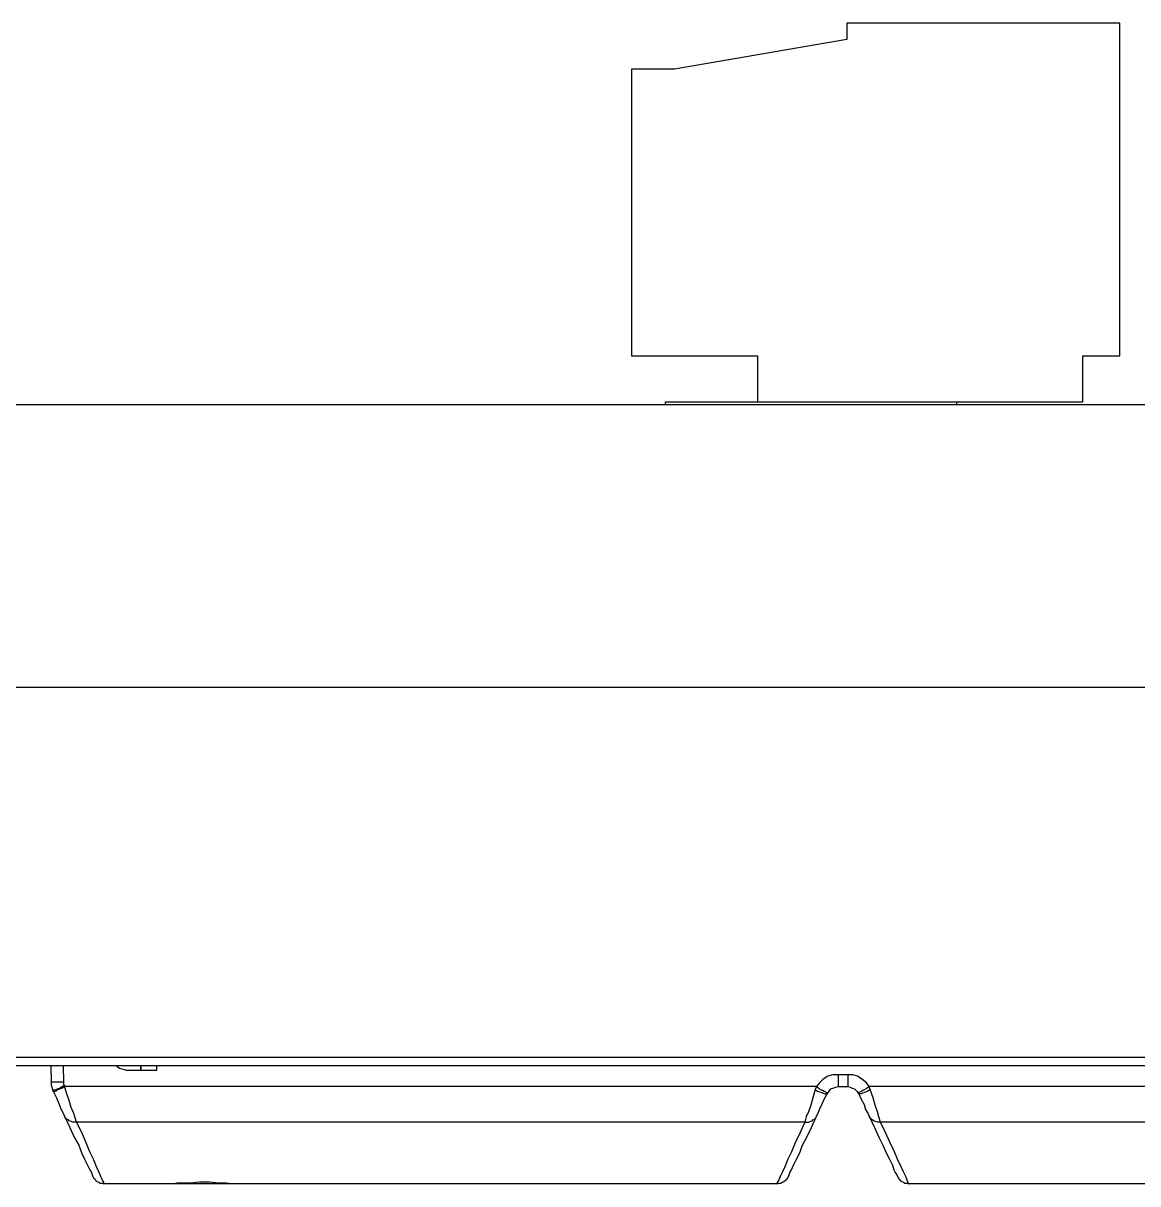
# Model space of a CAD drawing. Header units: centimetres. Extents: x -8.4 to 3.7, y -7.8 to 8.
# Drawn here: x -6.022 to -3.374, y -7.763 to -5.005 of the extents above; entities that cross this region are included whole.
import ezdxf

# ---------------------------------------------------------------- set-up
doc = ezdxf.new("R2010")
doc.units = ezdxf.units.CM
doc.header["$MEASUREMENT"] = 0
doc.layers.add('Layer 1', color=7, linetype='Continuous')

msp = doc.modelspace()

# ---------------------------------------------------------------- linework, layer by layer
at = {"layer": 'Layer 1', "lineweight": 25}
for points in [[(-4.06574, -5.00521), (-4.06574, -5.00521), (-4.06574, -5.04401), (-4.06574, -5.04401)], [(-3.41663, -5.00521), (-3.41663, -5.00521), (-4.06574, -5.00521), (-4.06574, -5.00521)], [(-3.41663, -5.79543), (-3.41663, -5.79543), (-3.41663, -5.00521), (-3.41663, -5.00521)], [(-4.06574, -5.04401), (-4.06574, -5.04401), (-4.47496, -5.11457), (-4.47496, -5.11457)], [(-4.57727, -5.11457), (-4.57727, -5.11457), (-4.57727, -5.79543), (-4.57727, -5.79543)], [(-4.47496, -5.11457), (-4.47496, -5.11457), (-4.57727, -5.11457), (-4.57727, -5.11457)], [(-4.57727, -5.79543), (-4.57727, -5.79543), (-4.27741, -5.79543), (-4.27741, -5.79543)], [(-4.27741, -5.79543), (-4.27741, -5.79543), (-4.27741, -5.90479), (-4.27741, -5.90479)], [(-3.50482, -5.79543), (-3.50482, -5.79543), (-3.41663, -5.79543), (-3.41663, -5.79543)], [(-3.50482, -5.90479), (-3.50482, -5.90479), (-3.50482, -5.79543), (-3.50482, -5.79543)], [(-1.86088, -5.91185), (-1.86088, -5.91185), (-6.2953, -5.91185), (-6.2953, -5.91185)], [(-4.49613, -5.91185), (-4.49613, -5.91185), (-4.49613, -5.90479), (-4.49613, -5.90479)], [(-4.49613, -5.90479), (-4.49613, -5.90479), (-4.49613, -5.90479), (-4.49613, -5.90479)], [(-4.49613, -5.90479), (-4.49613, -5.90479), (-3.80821, -5.90479), (-3.80821, -5.90479)], [(-3.80821, -5.90479), (-3.80821, -5.90479), (-3.50482, -5.90479), (-3.50482, -5.90479)], [(-3.80469, -5.90479), (-3.80469, -5.90479), (-3.80469, -5.91185), (-3.80469, -5.91185)], [(-0.1217, -6.58389), (-0.1217, -6.58389), (-8.04156, -6.58389), (-8.04156, -6.58389)], [(-8.04156, -7.46231), (-8.04156, -7.46231), (-0.1217, -7.46231), (-0.1217, -7.46231)], [(-0.1217, -7.48348), (-0.1217, -7.48348), (-8.04156, -7.48348), (-8.04156, -7.48348)], [(-5.95645, -7.48348), (-5.95645, -7.48348), (-5.95574, -7.52182), (-5.95574, -7.52182)], [(-5.92576, -7.52182), (-5.92576, -7.52182), (-5.92647, -7.48348), (-5.92647, -7.48348)], [(-5.77759, -7.4936), (-5.77759, -7.4936), (-5.70527, -7.4936), (-5.70527, -7.4936)], [(-5.74408, -7.48348), (-5.74408, -7.48348), (-5.74408, -7.4936), (-5.74408, -7.4936)], [(-5.74231, -7.4936), (-5.74231, -7.4936), (-5.74231, -7.48348), (-5.74231, -7.48348)], [(-5.70527, -7.4936), (-5.70527, -7.4936), (-5.70509, -7.48348), (-5.70509, -7.48348)], [(-4.06309, -7.50418), (-4.06309, -7.50418), (-4.08602, -7.50418), (-4.08602, -7.50418)], [(-5.95222, -7.54299), (-5.95222, -7.54299), (-5.95045, -7.54475), (-5.95045, -7.54475)], [(-5.92399, -7.53241), (-5.92399, -7.53241), (-5.92399, -7.53064), (-5.92399, -7.53064)], [(-4.13717, -7.53241), (-4.13717, -7.53241), (-5.92399, -7.53241), (-5.92399, -7.53241)], [(-4.13717, -7.53241), (-4.13717, -7.53241), (-4.1407, -7.53946), (-4.1407, -7.53946)], [(-4.11247, -7.55004), (-4.11247, -7.55004), (-4.11071, -7.54828), (-4.11071, -7.54828)], [(-4.08602, -7.53241), (-4.08602, -7.53241), (-4.06309, -7.53241), (-4.06309, -7.53241)], [(-4.03839, -7.54828), (-4.03839, -7.54828), (-4.03663, -7.55004), (-4.03663, -7.55004)], [(-2.22688, -7.53241), (-2.22688, -7.53241), (-4.01193, -7.53241), (-4.01193, -7.53241)], [(-4.01017, -7.53946), (-4.01017, -7.53946), (-4.01193, -7.53241), (-4.01193, -7.53241)], [(-4.16539, -7.61707), (-4.16539, -7.61707), (-5.89577, -7.61707), (-5.89577, -7.61707)], [(-2.25334, -7.61707), (-2.25334, -7.61707), (-3.98547, -7.61707), (-3.98547, -7.61707)], [(-5.6647, -7.76348), (-5.6647, -7.76348), (-5.83051, -7.76348), (-5.83051, -7.76348)], [(-5.52535, -7.76348), (-5.52535, -7.76348), (-5.6647, -7.76348), (-5.6647, -7.76348)], [(-4.23065, -7.76348), (-4.23065, -7.76348), (-5.52535, -7.76348), (-5.52535, -7.76348)], [(-2.62375, -7.76348), (-2.62375, -7.76348), (-3.91845, -7.76348), (-3.91845, -7.76348)]]:
    msp.add_open_spline(points, degree=3, dxfattribs=at)
for points, knots in [([(-3.80821, -5.90479), (-3.80821, -5.90479), (-3.80821, -5.90479), (-3.80821, -5.90479), (-3.80821, -5.90479), (-3.80821, -5.90479), (-3.80469, -5.90479), (-3.80469, -5.90479)], [0, 0, 0, 0, 0.3333333, 0.3333333, 0.3333333, 0.3333333, 1, 1, 1, 1]), ([(-5.79963, -7.48348), (-5.79963, -7.48348), (-5.79876, -7.48478), (-5.79876, -7.48478), (-5.79876, -7.48478), (-5.79876, -7.48478), (-5.79347, -7.48831), (-5.79347, -7.48831), (-5.79347, -7.48831), (-5.79347, -7.48831), (-5.78817, -7.49007), (-5.78817, -7.49007), (-5.78817, -7.49007), (-5.78817, -7.49007), (-5.78288, -7.49184), (-5.78288, -7.49184), (-5.78288, -7.49184), (-5.78288, -7.49184), (-5.77759, -7.4936), (-5.77759, -7.4936)], [0, 0, 0, 0, 0.1666667, 0.1666667, 0.1666667, 0.1666667, 0.3333333, 0.3333333, 0.3333333, 0.3333333, 0.5, 0.5, 0.5, 0.5, 0.6666667, 0.6666667, 0.6666667, 0.6666667, 1, 1, 1, 1]), ([(-5.92576, -7.52182), (-5.92576, -7.52182), (-5.93281, -7.52182), (-5.93281, -7.52182), (-5.93281, -7.52182), (-5.93281, -7.52182), (-5.9381, -7.52182), (-5.9381, -7.52182), (-5.9381, -7.52182), (-5.9381, -7.52182), (-5.9434, -7.52182), (-5.9434, -7.52182), (-5.9434, -7.52182), (-5.9434, -7.52182), (-5.94692, -7.52182), (-5.94692, -7.52182), (-5.94692, -7.52182), (-5.94692, -7.52182), (-5.95222, -7.52182), (-5.95222, -7.52182), (-5.95222, -7.52182), (-5.95222, -7.52182), (-5.95398, -7.52182), (-5.95398, -7.52182), (-5.95398, -7.52182), (-5.95398, -7.52182), (-5.95574, -7.52182), (-5.95574, -7.52182)], [0, 0, 0, 0, 0.125, 0.125, 0.125, 0.125, 0.25, 0.25, 0.25, 0.25, 0.375, 0.375, 0.375, 0.375, 0.5, 0.5, 0.5, 0.5, 0.625, 0.625, 0.625, 0.625, 0.75, 0.75, 0.75, 0.75, 1, 1, 1, 1]), ([(-5.95574, -7.52182), (-5.95574, -7.52182), (-5.95574, -7.52888), (-5.95574, -7.52888), (-5.95574, -7.52888), (-5.95574, -7.52888), (-5.95398, -7.53593), (-5.95398, -7.53593), (-5.95398, -7.53593), (-5.95398, -7.53593), (-5.95222, -7.54299), (-5.95222, -7.54299)], [0, 0, 0, 0, 0.25, 0.25, 0.25, 0.25, 0.5, 0.5, 0.5, 0.5, 1, 1, 1, 1]), ([(-5.92399, -7.53064), (-5.92399, -7.53064), (-5.92576, -7.52711), (-5.92576, -7.52711), (-5.92576, -7.52711), (-5.92576, -7.52711), (-5.92576, -7.52535), (-5.92576, -7.52535), (-5.92576, -7.52535), (-5.92576, -7.52535), (-5.92576, -7.52182), (-5.92576, -7.52182)], [0, 0, 0, 0, 0.25, 0.25, 0.25, 0.25, 0.5, 0.5, 0.5, 0.5, 1, 1, 1, 1]), ([(-4.08602, -7.50418), (-4.08602, -7.50418), (-4.09836, -7.50418), (-4.09836, -7.50418), (-4.09836, -7.50418), (-4.09836, -7.50418), (-4.11071, -7.50771), (-4.11071, -7.50771), (-4.11071, -7.50771), (-4.11071, -7.50771), (-4.12129, -7.51477), (-4.12129, -7.51477), (-4.12129, -7.51477), (-4.12129, -7.51477), (-4.13011, -7.52359), (-4.13011, -7.52359), (-4.13011, -7.52359), (-4.13011, -7.52359), (-4.13717, -7.53241), (-4.13717, -7.53241)], [0, 0, 0, 0, 0.1666667, 0.1666667, 0.1666667, 0.1666667, 0.3333333, 0.3333333, 0.3333333, 0.3333333, 0.5, 0.5, 0.5, 0.5, 0.6666667, 0.6666667, 0.6666667, 0.6666667, 1, 1, 1, 1]), ([(-4.08602, -7.50418), (-4.08602, -7.50418), (-4.08602, -7.50948), (-4.08602, -7.50948), (-4.08602, -7.50948), (-4.08602, -7.50948), (-4.08602, -7.51477), (-4.08602, -7.51477), (-4.08602, -7.51477), (-4.08602, -7.51477), (-4.08602, -7.52006), (-4.08602, -7.52006), (-4.08602, -7.52006), (-4.08602, -7.52006), (-4.08602, -7.52359), (-4.08602, -7.52359), (-4.08602, -7.52359), (-4.08602, -7.52359), (-4.08602, -7.52711), (-4.08602, -7.52711), (-4.08602, -7.52711), (-4.08602, -7.52711), (-4.08602, -7.53064), (-4.08602, -7.53064), (-4.08602, -7.53064), (-4.08602, -7.53064), (-4.08602, -7.53241), (-4.08602, -7.53241)], [0, 0, 0, 0, 0.125, 0.125, 0.125, 0.125, 0.25, 0.25, 0.25, 0.25, 0.375, 0.375, 0.375, 0.375, 0.5, 0.5, 0.5, 0.5, 0.625, 0.625, 0.625, 0.625, 0.75, 0.75, 0.75, 0.75, 1, 1, 1, 1]), ([(-4.01193, -7.53241), (-4.01193, -7.53241), (-4.01899, -7.52359), (-4.01899, -7.52359), (-4.01899, -7.52359), (-4.01899, -7.52359), (-4.02957, -7.51477), (-4.02957, -7.51477), (-4.02957, -7.51477), (-4.02957, -7.51477), (-4.04015, -7.50771), (-4.04015, -7.50771), (-4.04015, -7.50771), (-4.04015, -7.50771), (-4.05074, -7.50418), (-4.05074, -7.50418), (-4.05074, -7.50418), (-4.05074, -7.50418), (-4.06309, -7.50418), (-4.06309, -7.50418)], [0, 0, 0, 0, 0.1666667, 0.1666667, 0.1666667, 0.1666667, 0.3333333, 0.3333333, 0.3333333, 0.3333333, 0.5, 0.5, 0.5, 0.5, 0.6666667, 0.6666667, 0.6666667, 0.6666667, 1, 1, 1, 1]), ([(-4.06309, -7.50418), (-4.06309, -7.50418), (-4.06309, -7.50948), (-4.06309, -7.50948), (-4.06309, -7.50948), (-4.06309, -7.50948), (-4.06309, -7.51477), (-4.06309, -7.51477), (-4.06309, -7.51477), (-4.06309, -7.51477), (-4.06309, -7.52006), (-4.06309, -7.52006), (-4.06309, -7.52006), (-4.06309, -7.52006), (-4.06309, -7.52359), (-4.06309, -7.52359), (-4.06309, -7.52359), (-4.06309, -7.52359), (-4.06309, -7.52711), (-4.06309, -7.52711), (-4.06309, -7.52711), (-4.06309, -7.52711), (-4.06309, -7.53064), (-4.06309, -7.53064), (-4.06309, -7.53064), (-4.06309, -7.53064), (-4.06309, -7.53241), (-4.06309, -7.53241)], [0, 0, 0, 0, 0.125, 0.125, 0.125, 0.125, 0.25, 0.25, 0.25, 0.25, 0.375, 0.375, 0.375, 0.375, 0.5, 0.5, 0.5, 0.5, 0.625, 0.625, 0.625, 0.625, 0.75, 0.75, 0.75, 0.75, 1, 1, 1, 1]), ([(-5.92399, -7.53064), (-5.92399, -7.53064), (-5.92928, -7.53241), (-5.92928, -7.53241), (-5.92928, -7.53241), (-5.92928, -7.53241), (-5.93458, -7.53593), (-5.93458, -7.53593), (-5.93458, -7.53593), (-5.93458, -7.53593), (-5.93987, -7.5377), (-5.93987, -7.5377), (-5.93987, -7.5377), (-5.93987, -7.5377), (-5.9434, -7.53946), (-5.9434, -7.53946), (-5.9434, -7.53946), (-5.9434, -7.53946), (-5.94692, -7.54123), (-5.94692, -7.54123), (-5.94692, -7.54123), (-5.94692, -7.54123), (-5.95045, -7.54123), (-5.95045, -7.54123), (-5.95045, -7.54123), (-5.95045, -7.54123), (-5.95045, -7.54299), (-5.95045, -7.54299), (-5.95045, -7.54299), (-5.95045, -7.54299), (-5.95222, -7.54299), (-5.95222, -7.54299)], [0, 0, 0, 0, 0.1111111, 0.1111111, 0.1111111, 0.1111111, 0.2222222, 0.2222222, 0.2222222, 0.2222222, 0.3333333, 0.3333333, 0.3333333, 0.3333333, 0.4444444, 0.4444444, 0.4444444, 0.4444444, 0.5555556, 0.5555556, 0.5555556, 0.5555556, 0.6666667, 0.6666667, 0.6666667, 0.6666667, 0.7777778, 0.7777778, 0.7777778, 0.7777778, 1, 1, 1, 1]), ([(-5.92399, -7.53241), (-5.92399, -7.53241), (-5.92928, -7.53593), (-5.92928, -7.53593), (-5.92928, -7.53593), (-5.92928, -7.53593), (-5.93458, -7.5377), (-5.93458, -7.5377), (-5.93458, -7.5377), (-5.93458, -7.5377), (-5.9381, -7.53946), (-5.9381, -7.53946), (-5.9381, -7.53946), (-5.9381, -7.53946), (-5.9434, -7.54123), (-5.9434, -7.54123), (-5.9434, -7.54123), (-5.9434, -7.54123), (-5.94516, -7.54299), (-5.94516, -7.54299), (-5.94516, -7.54299), (-5.94516, -7.54299), (-5.94869, -7.54475), (-5.94869, -7.54475), (-5.94869, -7.54475), (-5.94869, -7.54475), (-5.95045, -7.54475), (-5.95045, -7.54475)], [0, 0, 0, 0, 0.125, 0.125, 0.125, 0.125, 0.25, 0.25, 0.25, 0.25, 0.375, 0.375, 0.375, 0.375, 0.5, 0.5, 0.5, 0.5, 0.625, 0.625, 0.625, 0.625, 0.75, 0.75, 0.75, 0.75, 1, 1, 1, 1]), ([(-5.95045, -7.54475), (-5.95045, -7.54475), (-5.9434, -7.55886), (-5.9434, -7.55886), (-5.9434, -7.55886), (-5.9434, -7.55886), (-5.9381, -7.57298), (-5.9381, -7.57298), (-5.9381, -7.57298), (-5.9381, -7.57298), (-5.93281, -7.58532), (-5.93281, -7.58532), (-5.93281, -7.58532), (-5.93281, -7.58532), (-5.92752, -7.59591), (-5.92752, -7.59591), (-5.92752, -7.59591), (-5.92752, -7.59591), (-5.92399, -7.60296), (-5.92399, -7.60296)], [0, 0, 0, 0, 0.1666667, 0.1666667, 0.1666667, 0.1666667, 0.3333333, 0.3333333, 0.3333333, 0.3333333, 0.5, 0.5, 0.5, 0.5, 0.6666667, 0.6666667, 0.6666667, 0.6666667, 1, 1, 1, 1]), ([(-5.89577, -7.61707), (-5.89577, -7.61707), (-5.8993, -7.60649), (-5.8993, -7.60649), (-5.8993, -7.60649), (-5.8993, -7.60649), (-5.90283, -7.59414), (-5.90283, -7.59414), (-5.90283, -7.59414), (-5.90283, -7.59414), (-5.90812, -7.58179), (-5.90812, -7.58179), (-5.90812, -7.58179), (-5.90812, -7.58179), (-5.91341, -7.56592), (-5.91341, -7.56592), (-5.91341, -7.56592), (-5.91341, -7.56592), (-5.9187, -7.55004), (-5.9187, -7.55004), (-5.9187, -7.55004), (-5.9187, -7.55004), (-5.92399, -7.53241), (-5.92399, -7.53241)], [0, 0, 0, 0, 0.1428571, 0.1428571, 0.1428571, 0.1428571, 0.2857143, 0.2857143, 0.2857143, 0.2857143, 0.4285714, 0.4285714, 0.4285714, 0.4285714, 0.5714286, 0.5714286, 0.5714286, 0.5714286, 0.7142857, 0.7142857, 0.7142857, 0.7142857, 1, 1, 1, 1]), ([(-4.1407, -7.53946), (-4.1407, -7.53946), (-4.14599, -7.55886), (-4.14599, -7.55886), (-4.14599, -7.55886), (-4.14599, -7.55886), (-4.15128, -7.5765), (-4.15128, -7.5765), (-4.15128, -7.5765), (-4.15128, -7.5765), (-4.15657, -7.59238), (-4.15657, -7.59238), (-4.15657, -7.59238), (-4.15657, -7.59238), (-4.16186, -7.60473), (-4.16186, -7.60473), (-4.16186, -7.60473), (-4.16186, -7.60473), (-4.16539, -7.61707), (-4.16539, -7.61707)], [0, 0, 0, 0, 0.1666667, 0.1666667, 0.1666667, 0.1666667, 0.3333333, 0.3333333, 0.3333333, 0.3333333, 0.5, 0.5, 0.5, 0.5, 0.6666667, 0.6666667, 0.6666667, 0.6666667, 1, 1, 1, 1]), ([(-4.1407, -7.53946), (-4.1407, -7.53946), (-4.1354, -7.54299), (-4.1354, -7.54299), (-4.1354, -7.54299), (-4.1354, -7.54299), (-4.13011, -7.54475), (-4.13011, -7.54475), (-4.13011, -7.54475), (-4.13011, -7.54475), (-4.12482, -7.54652), (-4.12482, -7.54652), (-4.12482, -7.54652), (-4.12482, -7.54652), (-4.12129, -7.54828), (-4.12129, -7.54828), (-4.12129, -7.54828), (-4.12129, -7.54828), (-4.11777, -7.55004), (-4.11777, -7.55004), (-4.11777, -7.55004), (-4.11777, -7.55004), (-4.116, -7.55004), (-4.116, -7.55004), (-4.116, -7.55004), (-4.116, -7.55004), (-4.11424, -7.55004), (-4.11424, -7.55004), (-4.11424, -7.55004), (-4.11424, -7.55004), (-4.11247, -7.55004), (-4.11247, -7.55004)], [0, 0, 0, 0, 0.1111111, 0.1111111, 0.1111111, 0.1111111, 0.2222222, 0.2222222, 0.2222222, 0.2222222, 0.3333333, 0.3333333, 0.3333333, 0.3333333, 0.4444444, 0.4444444, 0.4444444, 0.4444444, 0.5555556, 0.5555556, 0.5555556, 0.5555556, 0.6666667, 0.6666667, 0.6666667, 0.6666667, 0.7777778, 0.7777778, 0.7777778, 0.7777778, 1, 1, 1, 1]), ([(-4.13717, -7.53241), (-4.13717, -7.53241), (-4.13188, -7.53593), (-4.13188, -7.53593), (-4.13188, -7.53593), (-4.13188, -7.53593), (-4.12835, -7.53946), (-4.12835, -7.53946), (-4.12835, -7.53946), (-4.12835, -7.53946), (-4.12306, -7.54123), (-4.12306, -7.54123), (-4.12306, -7.54123), (-4.12306, -7.54123), (-4.11953, -7.54299), (-4.11953, -7.54299), (-4.11953, -7.54299), (-4.11953, -7.54299), (-4.116, -7.54475), (-4.116, -7.54475), (-4.116, -7.54475), (-4.116, -7.54475), (-4.11424, -7.54652), (-4.11424, -7.54652), (-4.11424, -7.54652), (-4.11424, -7.54652), (-4.11247, -7.54652), (-4.11247, -7.54652), (-4.11247, -7.54652), (-4.11247, -7.54652), (-4.11071, -7.54828), (-4.11071, -7.54828)], [0, 0, 0, 0, 0.1111111, 0.1111111, 0.1111111, 0.1111111, 0.2222222, 0.2222222, 0.2222222, 0.2222222, 0.3333333, 0.3333333, 0.3333333, 0.3333333, 0.4444444, 0.4444444, 0.4444444, 0.4444444, 0.5555556, 0.5555556, 0.5555556, 0.5555556, 0.6666667, 0.6666667, 0.6666667, 0.6666667, 0.7777778, 0.7777778, 0.7777778, 0.7777778, 1, 1, 1, 1]), ([(-4.13717, -7.60296), (-4.13717, -7.60296), (-4.13364, -7.59591), (-4.13364, -7.59591), (-4.13364, -7.59591), (-4.13364, -7.59591), (-4.13011, -7.58709), (-4.13011, -7.58709), (-4.13011, -7.58709), (-4.13011, -7.58709), (-4.12482, -7.57474), (-4.12482, -7.57474), (-4.12482, -7.57474), (-4.12482, -7.57474), (-4.11953, -7.56239), (-4.11953, -7.56239), (-4.11953, -7.56239), (-4.11953, -7.56239), (-4.11247, -7.55004), (-4.11247, -7.55004)], [0, 0, 0, 0, 0.1666667, 0.1666667, 0.1666667, 0.1666667, 0.3333333, 0.3333333, 0.3333333, 0.3333333, 0.5, 0.5, 0.5, 0.5, 0.6666667, 0.6666667, 0.6666667, 0.6666667, 1, 1, 1, 1]), ([(-4.11071, -7.54828), (-4.11071, -7.54828), (-4.10718, -7.54299), (-4.10718, -7.54299), (-4.10718, -7.54299), (-4.10718, -7.54299), (-4.10365, -7.5377), (-4.10365, -7.5377), (-4.10365, -7.5377), (-4.10365, -7.5377), (-4.09836, -7.53593), (-4.09836, -7.53593), (-4.09836, -7.53593), (-4.09836, -7.53593), (-4.09131, -7.53417), (-4.09131, -7.53417), (-4.09131, -7.53417), (-4.09131, -7.53417), (-4.08602, -7.53241), (-4.08602, -7.53241)], [0, 0, 0, 0, 0.1666667, 0.1666667, 0.1666667, 0.1666667, 0.3333333, 0.3333333, 0.3333333, 0.3333333, 0.5, 0.5, 0.5, 0.5, 0.6666667, 0.6666667, 0.6666667, 0.6666667, 1, 1, 1, 1]), ([(-4.06309, -7.53241), (-4.06309, -7.53241), (-4.05779, -7.53417), (-4.05779, -7.53417), (-4.05779, -7.53417), (-4.05779, -7.53417), (-4.0525, -7.53593), (-4.0525, -7.53593), (-4.0525, -7.53593), (-4.0525, -7.53593), (-4.04721, -7.5377), (-4.04721, -7.5377), (-4.04721, -7.5377), (-4.04721, -7.5377), (-4.04192, -7.54299), (-4.04192, -7.54299), (-4.04192, -7.54299), (-4.04192, -7.54299), (-4.03839, -7.54828), (-4.03839, -7.54828)], [0, 0, 0, 0, 0.1666667, 0.1666667, 0.1666667, 0.1666667, 0.3333333, 0.3333333, 0.3333333, 0.3333333, 0.5, 0.5, 0.5, 0.5, 0.6666667, 0.6666667, 0.6666667, 0.6666667, 1, 1, 1, 1]), ([(-4.01193, -7.53241), (-4.01193, -7.53241), (-4.01722, -7.53593), (-4.01722, -7.53593), (-4.01722, -7.53593), (-4.01722, -7.53593), (-4.02252, -7.53946), (-4.02252, -7.53946), (-4.02252, -7.53946), (-4.02252, -7.53946), (-4.02604, -7.54123), (-4.02604, -7.54123), (-4.02604, -7.54123), (-4.02604, -7.54123), (-4.02957, -7.54299), (-4.02957, -7.54299), (-4.02957, -7.54299), (-4.02957, -7.54299), (-4.0331, -7.54475), (-4.0331, -7.54475), (-4.0331, -7.54475), (-4.0331, -7.54475), (-4.03663, -7.54652), (-4.03663, -7.54652), (-4.03663, -7.54652), (-4.03663, -7.54652), (-4.03839, -7.54652), (-4.03839, -7.54652), (-4.03839, -7.54652), (-4.03839, -7.54652), (-4.03839, -7.54828), (-4.03839, -7.54828)], [0, 0, 0, 0, 0.1111111, 0.1111111, 0.1111111, 0.1111111, 0.2222222, 0.2222222, 0.2222222, 0.2222222, 0.3333333, 0.3333333, 0.3333333, 0.3333333, 0.4444444, 0.4444444, 0.4444444, 0.4444444, 0.5555556, 0.5555556, 0.5555556, 0.5555556, 0.6666667, 0.6666667, 0.6666667, 0.6666667, 0.7777778, 0.7777778, 0.7777778, 0.7777778, 1, 1, 1, 1]), ([(-4.01017, -7.53946), (-4.01017, -7.53946), (-4.01546, -7.54299), (-4.01546, -7.54299), (-4.01546, -7.54299), (-4.01546, -7.54299), (-4.01899, -7.54475), (-4.01899, -7.54475), (-4.01899, -7.54475), (-4.01899, -7.54475), (-4.02428, -7.54652), (-4.02428, -7.54652), (-4.02428, -7.54652), (-4.02428, -7.54652), (-4.02781, -7.54828), (-4.02781, -7.54828), (-4.02781, -7.54828), (-4.02781, -7.54828), (-4.03134, -7.55004), (-4.03134, -7.55004), (-4.03134, -7.55004), (-4.03134, -7.55004), (-4.03486, -7.55004), (-4.03486, -7.55004), (-4.03486, -7.55004), (-4.03486, -7.55004), (-4.03663, -7.55004), (-4.03663, -7.55004)], [0, 0, 0, 0, 0.125, 0.125, 0.125, 0.125, 0.25, 0.25, 0.25, 0.25, 0.375, 0.375, 0.375, 0.375, 0.5, 0.5, 0.5, 0.5, 0.625, 0.625, 0.625, 0.625, 0.75, 0.75, 0.75, 0.75, 1, 1, 1, 1]), ([(-4.03663, -7.55004), (-4.03663, -7.55004), (-4.03134, -7.56239), (-4.03134, -7.56239), (-4.03134, -7.56239), (-4.03134, -7.56239), (-4.02428, -7.57474), (-4.02428, -7.57474), (-4.02428, -7.57474), (-4.02428, -7.57474), (-4.02075, -7.58709), (-4.02075, -7.58709), (-4.02075, -7.58709), (-4.02075, -7.58709), (-4.01546, -7.59591), (-4.01546, -7.59591), (-4.01546, -7.59591), (-4.01546, -7.59591), (-4.01193, -7.60296), (-4.01193, -7.60296)], [0, 0, 0, 0, 0.1666667, 0.1666667, 0.1666667, 0.1666667, 0.3333333, 0.3333333, 0.3333333, 0.3333333, 0.5, 0.5, 0.5, 0.5, 0.6666667, 0.6666667, 0.6666667, 0.6666667, 1, 1, 1, 1]), ([(-3.98547, -7.61707), (-3.98547, -7.61707), (-3.989, -7.60473), (-3.989, -7.60473), (-3.989, -7.60473), (-3.989, -7.60473), (-3.99253, -7.59238), (-3.99253, -7.59238), (-3.99253, -7.59238), (-3.99253, -7.59238), (-3.99782, -7.5765), (-3.99782, -7.5765), (-3.99782, -7.5765), (-3.99782, -7.5765), (-4.00311, -7.55886), (-4.00311, -7.55886), (-4.00311, -7.55886), (-4.00311, -7.55886), (-4.01017, -7.53946), (-4.01017, -7.53946)], [0, 0, 0, 0, 0.1666667, 0.1666667, 0.1666667, 0.1666667, 0.3333333, 0.3333333, 0.3333333, 0.3333333, 0.5, 0.5, 0.5, 0.5, 0.6666667, 0.6666667, 0.6666667, 0.6666667, 1, 1, 1, 1]), ([(-5.89577, -7.61707), (-5.89577, -7.61707), (-5.90106, -7.61707), (-5.90106, -7.61707), (-5.90106, -7.61707), (-5.90106, -7.61707), (-5.90459, -7.61707), (-5.90459, -7.61707), (-5.90459, -7.61707), (-5.90459, -7.61707), (-5.90812, -7.61531), (-5.90812, -7.61531), (-5.90812, -7.61531), (-5.90812, -7.61531), (-5.91341, -7.61354), (-5.91341, -7.61354), (-5.91341, -7.61354), (-5.91341, -7.61354), (-5.91517, -7.61178), (-5.91517, -7.61178), (-5.91517, -7.61178), (-5.91517, -7.61178), (-5.9187, -7.61002), (-5.9187, -7.61002), (-5.9187, -7.61002), (-5.9187, -7.61002), (-5.92223, -7.60649), (-5.92223, -7.60649), (-5.92223, -7.60649), (-5.92223, -7.60649), (-5.92399, -7.60296), (-5.92399, -7.60296)], [0, 0, 0, 0, 0.1111111, 0.1111111, 0.1111111, 0.1111111, 0.2222222, 0.2222222, 0.2222222, 0.2222222, 0.3333333, 0.3333333, 0.3333333, 0.3333333, 0.4444444, 0.4444444, 0.4444444, 0.4444444, 0.5555556, 0.5555556, 0.5555556, 0.5555556, 0.6666667, 0.6666667, 0.6666667, 0.6666667, 0.7777778, 0.7777778, 0.7777778, 0.7777778, 1, 1, 1, 1]), ([(-5.92399, -7.60296), (-5.92399, -7.60296), (-5.91165, -7.62942), (-5.91165, -7.62942), (-5.91165, -7.62942), (-5.91165, -7.62942), (-5.90106, -7.65235), (-5.90106, -7.65235), (-5.90106, -7.65235), (-5.90106, -7.65235), (-5.89048, -7.67175), (-5.89048, -7.67175), (-5.89048, -7.67175), (-5.89048, -7.67175), (-5.88342, -7.69116), (-5.88342, -7.69116), (-5.88342, -7.69116), (-5.88342, -7.69116), (-5.87637, -7.70527), (-5.87637, -7.70527), (-5.87637, -7.70527), (-5.87637, -7.70527), (-5.86931, -7.71938), (-5.86931, -7.71938), (-5.86931, -7.71938), (-5.86931, -7.71938), (-5.86402, -7.72996), (-5.86402, -7.72996), (-5.86402, -7.72996), (-5.86402, -7.72996), (-5.86049, -7.73702), (-5.86049, -7.73702), (-5.86049, -7.73702), (-5.86049, -7.73702), (-5.85873, -7.74231), (-5.85873, -7.74231), (-5.85873, -7.74231), (-5.85873, -7.74231), (-5.85697, -7.74584), (-5.85697, -7.74584)], [0, 0, 0, 0, 0.0909091, 0.0909091, 0.0909091, 0.0909091, 0.1818182, 0.1818182, 0.1818182, 0.1818182, 0.2727273, 0.2727273, 0.2727273, 0.2727273, 0.3636364, 0.3636364, 0.3636364, 0.3636364, 0.4545455, 0.4545455, 0.4545455, 0.4545455, 0.5454545, 0.5454545, 0.5454545, 0.5454545, 0.6363636, 0.6363636, 0.6363636, 0.6363636, 0.7272727, 0.7272727, 0.7272727, 0.7272727, 0.8181818, 0.8181818, 0.8181818, 0.8181818, 1, 1, 1, 1]), ([(-4.2042, -7.74584), (-4.2042, -7.74584), (-4.2042, -7.74584), (-4.2042, -7.74584), (-4.2042, -7.74584), (-4.2042, -7.74584), (-4.20243, -7.74231), (-4.20243, -7.74231), (-4.20243, -7.74231), (-4.20243, -7.74231), (-4.20067, -7.73702), (-4.20067, -7.73702), (-4.20067, -7.73702), (-4.20067, -7.73702), (-4.19714, -7.72996), (-4.19714, -7.72996), (-4.19714, -7.72996), (-4.19714, -7.72996), (-4.19185, -7.71938), (-4.19185, -7.71938), (-4.19185, -7.71938), (-4.19185, -7.71938), (-4.18479, -7.70527), (-4.18479, -7.70527), (-4.18479, -7.70527), (-4.18479, -7.70527), (-4.17774, -7.69116), (-4.17774, -7.69116), (-4.17774, -7.69116), (-4.17774, -7.69116), (-4.17068, -7.67175), (-4.17068, -7.67175), (-4.17068, -7.67175), (-4.17068, -7.67175), (-4.1601, -7.65235), (-4.1601, -7.65235), (-4.1601, -7.65235), (-4.1601, -7.65235), (-4.14952, -7.62942), (-4.14952, -7.62942), (-4.14952, -7.62942), (-4.14952, -7.62942), (-4.13717, -7.60296), (-4.13717, -7.60296)], [0, 0, 0, 0, 0.0833333, 0.0833333, 0.0833333, 0.0833333, 0.1666667, 0.1666667, 0.1666667, 0.1666667, 0.25, 0.25, 0.25, 0.25, 0.3333333, 0.3333333, 0.3333333, 0.3333333, 0.4166667, 0.4166667, 0.4166667, 0.4166667, 0.5, 0.5, 0.5, 0.5, 0.5833333, 0.5833333, 0.5833333, 0.5833333, 0.6666667, 0.6666667, 0.6666667, 0.6666667, 0.75, 0.75, 0.75, 0.75, 0.8333333, 0.8333333, 0.8333333, 0.8333333, 1, 1, 1, 1]), ([(-4.16539, -7.61707), (-4.16539, -7.61707), (-4.1601, -7.61707), (-4.1601, -7.61707), (-4.1601, -7.61707), (-4.1601, -7.61707), (-4.15657, -7.61707), (-4.15657, -7.61707), (-4.15657, -7.61707), (-4.15657, -7.61707), (-4.15304, -7.61531), (-4.15304, -7.61531), (-4.15304, -7.61531), (-4.15304, -7.61531), (-4.14775, -7.61354), (-4.14775, -7.61354), (-4.14775, -7.61354), (-4.14775, -7.61354), (-4.14599, -7.61178), (-4.14599, -7.61178), (-4.14599, -7.61178), (-4.14599, -7.61178), (-4.14246, -7.61002), (-4.14246, -7.61002), (-4.14246, -7.61002), (-4.14246, -7.61002), (-4.13893, -7.60649), (-4.13893, -7.60649), (-4.13893, -7.60649), (-4.13893, -7.60649), (-4.13717, -7.60296), (-4.13717, -7.60296)], [0, 0, 0, 0, 0.1111111, 0.1111111, 0.1111111, 0.1111111, 0.2222222, 0.2222222, 0.2222222, 0.2222222, 0.3333333, 0.3333333, 0.3333333, 0.3333333, 0.4444444, 0.4444444, 0.4444444, 0.4444444, 0.5555556, 0.5555556, 0.5555556, 0.5555556, 0.6666667, 0.6666667, 0.6666667, 0.6666667, 0.7777778, 0.7777778, 0.7777778, 0.7777778, 1, 1, 1, 1]), ([(-3.98547, -7.61707), (-3.98547, -7.61707), (-3.989, -7.61707), (-3.989, -7.61707), (-3.989, -7.61707), (-3.989, -7.61707), (-3.99253, -7.61707), (-3.99253, -7.61707), (-3.99253, -7.61707), (-3.99253, -7.61707), (-3.99782, -7.61531), (-3.99782, -7.61531), (-3.99782, -7.61531), (-3.99782, -7.61531), (-4.00135, -7.61354), (-4.00135, -7.61354), (-4.00135, -7.61354), (-4.00135, -7.61354), (-4.00488, -7.61178), (-4.00488, -7.61178), (-4.00488, -7.61178), (-4.00488, -7.61178), (-4.00664, -7.61002), (-4.00664, -7.61002), (-4.00664, -7.61002), (-4.00664, -7.61002), (-4.01017, -7.60649), (-4.01017, -7.60649), (-4.01017, -7.60649), (-4.01017, -7.60649), (-4.01193, -7.60296), (-4.01193, -7.60296)], [0, 0, 0, 0, 0.1111111, 0.1111111, 0.1111111, 0.1111111, 0.2222222, 0.2222222, 0.2222222, 0.2222222, 0.3333333, 0.3333333, 0.3333333, 0.3333333, 0.4444444, 0.4444444, 0.4444444, 0.4444444, 0.5555556, 0.5555556, 0.5555556, 0.5555556, 0.6666667, 0.6666667, 0.6666667, 0.6666667, 0.7777778, 0.7777778, 0.7777778, 0.7777778, 1, 1, 1, 1]), ([(-4.01193, -7.60296), (-4.01193, -7.60296), (-3.99959, -7.62942), (-3.99959, -7.62942), (-3.99959, -7.62942), (-3.99959, -7.62942), (-3.989, -7.65235), (-3.989, -7.65235), (-3.989, -7.65235), (-3.989, -7.65235), (-3.98018, -7.67175), (-3.98018, -7.67175), (-3.98018, -7.67175), (-3.98018, -7.67175), (-3.97136, -7.69116), (-3.97136, -7.69116), (-3.97136, -7.69116), (-3.97136, -7.69116), (-3.96431, -7.70527), (-3.96431, -7.70527), (-3.96431, -7.70527), (-3.96431, -7.70527), (-3.95725, -7.71938), (-3.95725, -7.71938), (-3.95725, -7.71938), (-3.95725, -7.71938), (-3.95372, -7.72996), (-3.95372, -7.72996), (-3.95372, -7.72996), (-3.95372, -7.72996), (-3.9502, -7.73702), (-3.9502, -7.73702), (-3.9502, -7.73702), (-3.9502, -7.73702), (-3.94667, -7.74231), (-3.94667, -7.74231), (-3.94667, -7.74231), (-3.94667, -7.74231), (-3.9449, -7.74584), (-3.9449, -7.74584)], [0, 0, 0, 0, 0.0909091, 0.0909091, 0.0909091, 0.0909091, 0.1818182, 0.1818182, 0.1818182, 0.1818182, 0.2727273, 0.2727273, 0.2727273, 0.2727273, 0.3636364, 0.3636364, 0.3636364, 0.3636364, 0.4545455, 0.4545455, 0.4545455, 0.4545455, 0.5454545, 0.5454545, 0.5454545, 0.5454545, 0.6363636, 0.6363636, 0.6363636, 0.6363636, 0.7272727, 0.7272727, 0.7272727, 0.7272727, 0.8181818, 0.8181818, 0.8181818, 0.8181818, 1, 1, 1, 1]), ([(-5.83051, -7.76348), (-5.83051, -7.76348), (-5.83051, -7.76348), (-5.83051, -7.76348), (-5.83051, -7.76348), (-5.83051, -7.76348), (-5.83051, -7.75995), (-5.83051, -7.75995), (-5.83051, -7.75995), (-5.83051, -7.75995), (-5.83403, -7.75466), (-5.83403, -7.75466), (-5.83403, -7.75466), (-5.83403, -7.75466), (-5.83756, -7.74584), (-5.83756, -7.74584), (-5.83756, -7.74584), (-5.83756, -7.74584), (-5.84285, -7.73525), (-5.84285, -7.73525), (-5.84285, -7.73525), (-5.84285, -7.73525), (-5.84815, -7.72291), (-5.84815, -7.72291), (-5.84815, -7.72291), (-5.84815, -7.72291), (-5.8552, -7.70527), (-5.8552, -7.70527), (-5.8552, -7.70527), (-5.8552, -7.70527), (-5.86402, -7.68763), (-5.86402, -7.68763), (-5.86402, -7.68763), (-5.86402, -7.68763), (-5.87284, -7.66646), (-5.87284, -7.66646), (-5.87284, -7.66646), (-5.87284, -7.66646), (-5.88342, -7.64177), (-5.88342, -7.64177), (-5.88342, -7.64177), (-5.88342, -7.64177), (-5.89577, -7.61707), (-5.89577, -7.61707)], [0, 0, 0, 0, 0.0833333, 0.0833333, 0.0833333, 0.0833333, 0.1666667, 0.1666667, 0.1666667, 0.1666667, 0.25, 0.25, 0.25, 0.25, 0.3333333, 0.3333333, 0.3333333, 0.3333333, 0.4166667, 0.4166667, 0.4166667, 0.4166667, 0.5, 0.5, 0.5, 0.5, 0.5833333, 0.5833333, 0.5833333, 0.5833333, 0.6666667, 0.6666667, 0.6666667, 0.6666667, 0.75, 0.75, 0.75, 0.75, 0.8333333, 0.8333333, 0.8333333, 0.8333333, 1, 1, 1, 1]), ([(-4.16539, -7.61707), (-4.16539, -7.61707), (-4.17597, -7.64177), (-4.17597, -7.64177), (-4.17597, -7.64177), (-4.17597, -7.64177), (-4.18832, -7.66646), (-4.18832, -7.66646), (-4.18832, -7.66646), (-4.18832, -7.66646), (-4.19714, -7.68763), (-4.19714, -7.68763), (-4.19714, -7.68763), (-4.19714, -7.68763), (-4.20596, -7.70527), (-4.20596, -7.70527), (-4.20596, -7.70527), (-4.20596, -7.70527), (-4.21302, -7.72291), (-4.21302, -7.72291), (-4.21302, -7.72291), (-4.21302, -7.72291), (-4.21831, -7.73525), (-4.21831, -7.73525), (-4.21831, -7.73525), (-4.21831, -7.73525), (-4.2236, -7.74584), (-4.2236, -7.74584), (-4.2236, -7.74584), (-4.2236, -7.74584), (-4.22713, -7.75466), (-4.22713, -7.75466), (-4.22713, -7.75466), (-4.22713, -7.75466), (-4.23065, -7.75995), (-4.23065, -7.75995), (-4.23065, -7.75995), (-4.23065, -7.75995), (-4.23065, -7.76348), (-4.23065, -7.76348)], [0, 0, 0, 0, 0.0909091, 0.0909091, 0.0909091, 0.0909091, 0.1818182, 0.1818182, 0.1818182, 0.1818182, 0.2727273, 0.2727273, 0.2727273, 0.2727273, 0.3636364, 0.3636364, 0.3636364, 0.3636364, 0.4545455, 0.4545455, 0.4545455, 0.4545455, 0.5454545, 0.5454545, 0.5454545, 0.5454545, 0.6363636, 0.6363636, 0.6363636, 0.6363636, 0.7272727, 0.7272727, 0.7272727, 0.7272727, 0.8181818, 0.8181818, 0.8181818, 0.8181818, 1, 1, 1, 1]), ([(-3.91845, -7.76348), (-3.91845, -7.76348), (-3.91845, -7.76348), (-3.91845, -7.76348), (-3.91845, -7.76348), (-3.91845, -7.76348), (-3.92021, -7.75995), (-3.92021, -7.75995), (-3.92021, -7.75995), (-3.92021, -7.75995), (-3.92197, -7.75466), (-3.92197, -7.75466), (-3.92197, -7.75466), (-3.92197, -7.75466), (-3.9255, -7.74584), (-3.9255, -7.74584), (-3.9255, -7.74584), (-3.9255, -7.74584), (-3.93079, -7.73525), (-3.93079, -7.73525), (-3.93079, -7.73525), (-3.93079, -7.73525), (-3.93609, -7.72291), (-3.93609, -7.72291), (-3.93609, -7.72291), (-3.93609, -7.72291), (-3.9449, -7.70527), (-3.9449, -7.70527), (-3.9449, -7.70527), (-3.9449, -7.70527), (-3.95196, -7.68763), (-3.95196, -7.68763), (-3.95196, -7.68763), (-3.95196, -7.68763), (-3.96254, -7.66646), (-3.96254, -7.66646), (-3.96254, -7.66646), (-3.96254, -7.66646), (-3.97313, -7.64177), (-3.97313, -7.64177), (-3.97313, -7.64177), (-3.97313, -7.64177), (-3.98547, -7.61707), (-3.98547, -7.61707)], [0, 0, 0, 0, 0.0833333, 0.0833333, 0.0833333, 0.0833333, 0.1666667, 0.1666667, 0.1666667, 0.1666667, 0.25, 0.25, 0.25, 0.25, 0.3333333, 0.3333333, 0.3333333, 0.3333333, 0.4166667, 0.4166667, 0.4166667, 0.4166667, 0.5, 0.5, 0.5, 0.5, 0.5833333, 0.5833333, 0.5833333, 0.5833333, 0.6666667, 0.6666667, 0.6666667, 0.6666667, 0.75, 0.75, 0.75, 0.75, 0.8333333, 0.8333333, 0.8333333, 0.8333333, 1, 1, 1, 1]), ([(-5.85697, -7.74584), (-5.85697, -7.74584), (-5.8552, -7.74936), (-5.8552, -7.74936), (-5.8552, -7.74936), (-5.8552, -7.74936), (-5.85167, -7.75289), (-5.85167, -7.75289), (-5.85167, -7.75289), (-5.85167, -7.75289), (-5.84991, -7.75642), (-5.84991, -7.75642), (-5.84991, -7.75642), (-5.84991, -7.75642), (-5.84638, -7.75818), (-5.84638, -7.75818), (-5.84638, -7.75818), (-5.84638, -7.75818), (-5.84285, -7.75995), (-5.84285, -7.75995), (-5.84285, -7.75995), (-5.84285, -7.75995), (-5.83933, -7.76171), (-5.83933, -7.76171), (-5.83933, -7.76171), (-5.83933, -7.76171), (-5.83403, -7.76171), (-5.83403, -7.76171), (-5.83403, -7.76171), (-5.83403, -7.76171), (-5.83051, -7.76348), (-5.83051, -7.76348)], [0, 0, 0, 0, 0.1111111, 0.1111111, 0.1111111, 0.1111111, 0.2222222, 0.2222222, 0.2222222, 0.2222222, 0.3333333, 0.3333333, 0.3333333, 0.3333333, 0.4444444, 0.4444444, 0.4444444, 0.4444444, 0.5555556, 0.5555556, 0.5555556, 0.5555556, 0.6666667, 0.6666667, 0.6666667, 0.6666667, 0.7777778, 0.7777778, 0.7777778, 0.7777778, 1, 1, 1, 1]), ([(-4.23065, -7.76348), (-4.23065, -7.76348), (-4.22713, -7.76171), (-4.22713, -7.76171), (-4.22713, -7.76171), (-4.22713, -7.76171), (-4.22184, -7.76171), (-4.22184, -7.76171), (-4.22184, -7.76171), (-4.22184, -7.76171), (-4.21831, -7.75995), (-4.21831, -7.75995), (-4.21831, -7.75995), (-4.21831, -7.75995), (-4.21478, -7.75818), (-4.21478, -7.75818), (-4.21478, -7.75818), (-4.21478, -7.75818), (-4.21125, -7.75466), (-4.21125, -7.75466), (-4.21125, -7.75466), (-4.21125, -7.75466), (-4.20772, -7.75289), (-4.20772, -7.75289), (-4.20772, -7.75289), (-4.20772, -7.75289), (-4.20596, -7.74936), (-4.20596, -7.74936), (-4.20596, -7.74936), (-4.20596, -7.74936), (-4.2042, -7.74584), (-4.2042, -7.74584)], [0, 0, 0, 0, 0.1111111, 0.1111111, 0.1111111, 0.1111111, 0.2222222, 0.2222222, 0.2222222, 0.2222222, 0.3333333, 0.3333333, 0.3333333, 0.3333333, 0.4444444, 0.4444444, 0.4444444, 0.4444444, 0.5555556, 0.5555556, 0.5555556, 0.5555556, 0.6666667, 0.6666667, 0.6666667, 0.6666667, 0.7777778, 0.7777778, 0.7777778, 0.7777778, 1, 1, 1, 1]), ([(-3.9449, -7.74584), (-3.9449, -7.74584), (-3.94314, -7.74936), (-3.94314, -7.74936), (-3.94314, -7.74936), (-3.94314, -7.74936), (-3.94138, -7.75289), (-3.94138, -7.75289), (-3.94138, -7.75289), (-3.94138, -7.75289), (-3.93785, -7.75642), (-3.93785, -7.75642), (-3.93785, -7.75642), (-3.93785, -7.75642), (-3.93432, -7.75818), (-3.93432, -7.75818), (-3.93432, -7.75818), (-3.93432, -7.75818), (-3.93079, -7.75995), (-3.93079, -7.75995), (-3.93079, -7.75995), (-3.93079, -7.75995), (-3.92727, -7.76171), (-3.92727, -7.76171), (-3.92727, -7.76171), (-3.92727, -7.76171), (-3.92374, -7.76171), (-3.92374, -7.76171), (-3.92374, -7.76171), (-3.92374, -7.76171), (-3.91845, -7.76348), (-3.91845, -7.76348)], [0, 0, 0, 0, 0.1111111, 0.1111111, 0.1111111, 0.1111111, 0.2222222, 0.2222222, 0.2222222, 0.2222222, 0.3333333, 0.3333333, 0.3333333, 0.3333333, 0.4444444, 0.4444444, 0.4444444, 0.4444444, 0.5555556, 0.5555556, 0.5555556, 0.5555556, 0.6666667, 0.6666667, 0.6666667, 0.6666667, 0.7777778, 0.7777778, 0.7777778, 0.7777778, 1, 1, 1, 1]), ([(-5.52535, -7.76348), (-5.52535, -7.76348), (-5.52888, -7.76348), (-5.52888, -7.76348), (-5.52888, -7.76348), (-5.52888, -7.76348), (-5.53947, -7.76171), (-5.53947, -7.76171), (-5.53947, -7.76171), (-5.53947, -7.76171), (-5.5571, -7.76171), (-5.5571, -7.76171), (-5.5571, -7.76171), (-5.5571, -7.76171), (-5.58003, -7.75995), (-5.58003, -7.75995), (-5.58003, -7.75995), (-5.58003, -7.75995), (-5.60297, -7.75995), (-5.60297, -7.75995), (-5.60297, -7.75995), (-5.60297, -7.75995), (-5.6259, -7.76171), (-5.6259, -7.76171), (-5.6259, -7.76171), (-5.6259, -7.76171), (-5.6453, -7.76171), (-5.6453, -7.76171), (-5.6453, -7.76171), (-5.6453, -7.76171), (-5.65765, -7.76171), (-5.65765, -7.76171), (-5.65765, -7.76171), (-5.65765, -7.76171), (-5.6647, -7.76348), (-5.6647, -7.76348)], [0, 0, 0, 0, 0.1, 0.1, 0.1, 0.1, 0.2, 0.2, 0.2, 0.2, 0.3, 0.3, 0.3, 0.3, 0.4, 0.4, 0.4, 0.4, 0.5, 0.5, 0.5, 0.5, 0.6, 0.6, 0.6, 0.6, 0.7, 0.7, 0.7, 0.7, 0.8, 0.8, 0.8, 0.8, 1, 1, 1, 1]), ([(-5.52535, -7.76348), (-5.52535, -7.76348), (-5.52888, -7.76348), (-5.52888, -7.76348), (-5.52888, -7.76348), (-5.52888, -7.76348), (-5.53947, -7.76171), (-5.53947, -7.76171), (-5.53947, -7.76171), (-5.53947, -7.76171), (-5.5571, -7.76171), (-5.5571, -7.76171), (-5.5571, -7.76171), (-5.5571, -7.76171), (-5.58003, -7.75995), (-5.58003, -7.75995), (-5.58003, -7.75995), (-5.58003, -7.75995), (-5.60297, -7.75995), (-5.60297, -7.75995), (-5.60297, -7.75995), (-5.60297, -7.75995), (-5.6259, -7.76171), (-5.6259, -7.76171), (-5.6259, -7.76171), (-5.6259, -7.76171), (-5.6453, -7.76171), (-5.6453, -7.76171), (-5.6453, -7.76171), (-5.6453, -7.76171), (-5.65765, -7.76171), (-5.65765, -7.76171), (-5.65765, -7.76171), (-5.65765, -7.76171), (-5.6647, -7.76348), (-5.6647, -7.76348)], [0, 0, 0, 0, 0.1, 0.1, 0.1, 0.1, 0.2, 0.2, 0.2, 0.2, 0.3, 0.3, 0.3, 0.3, 0.4, 0.4, 0.4, 0.4, 0.5, 0.5, 0.5, 0.5, 0.6, 0.6, 0.6, 0.6, 0.7, 0.7, 0.7, 0.7, 0.8, 0.8, 0.8, 0.8, 1, 1, 1, 1])]:
    msp.add_open_spline(points, degree=3, knots=knots, dxfattribs=at)

doc.saveas('drawing.dxf')
